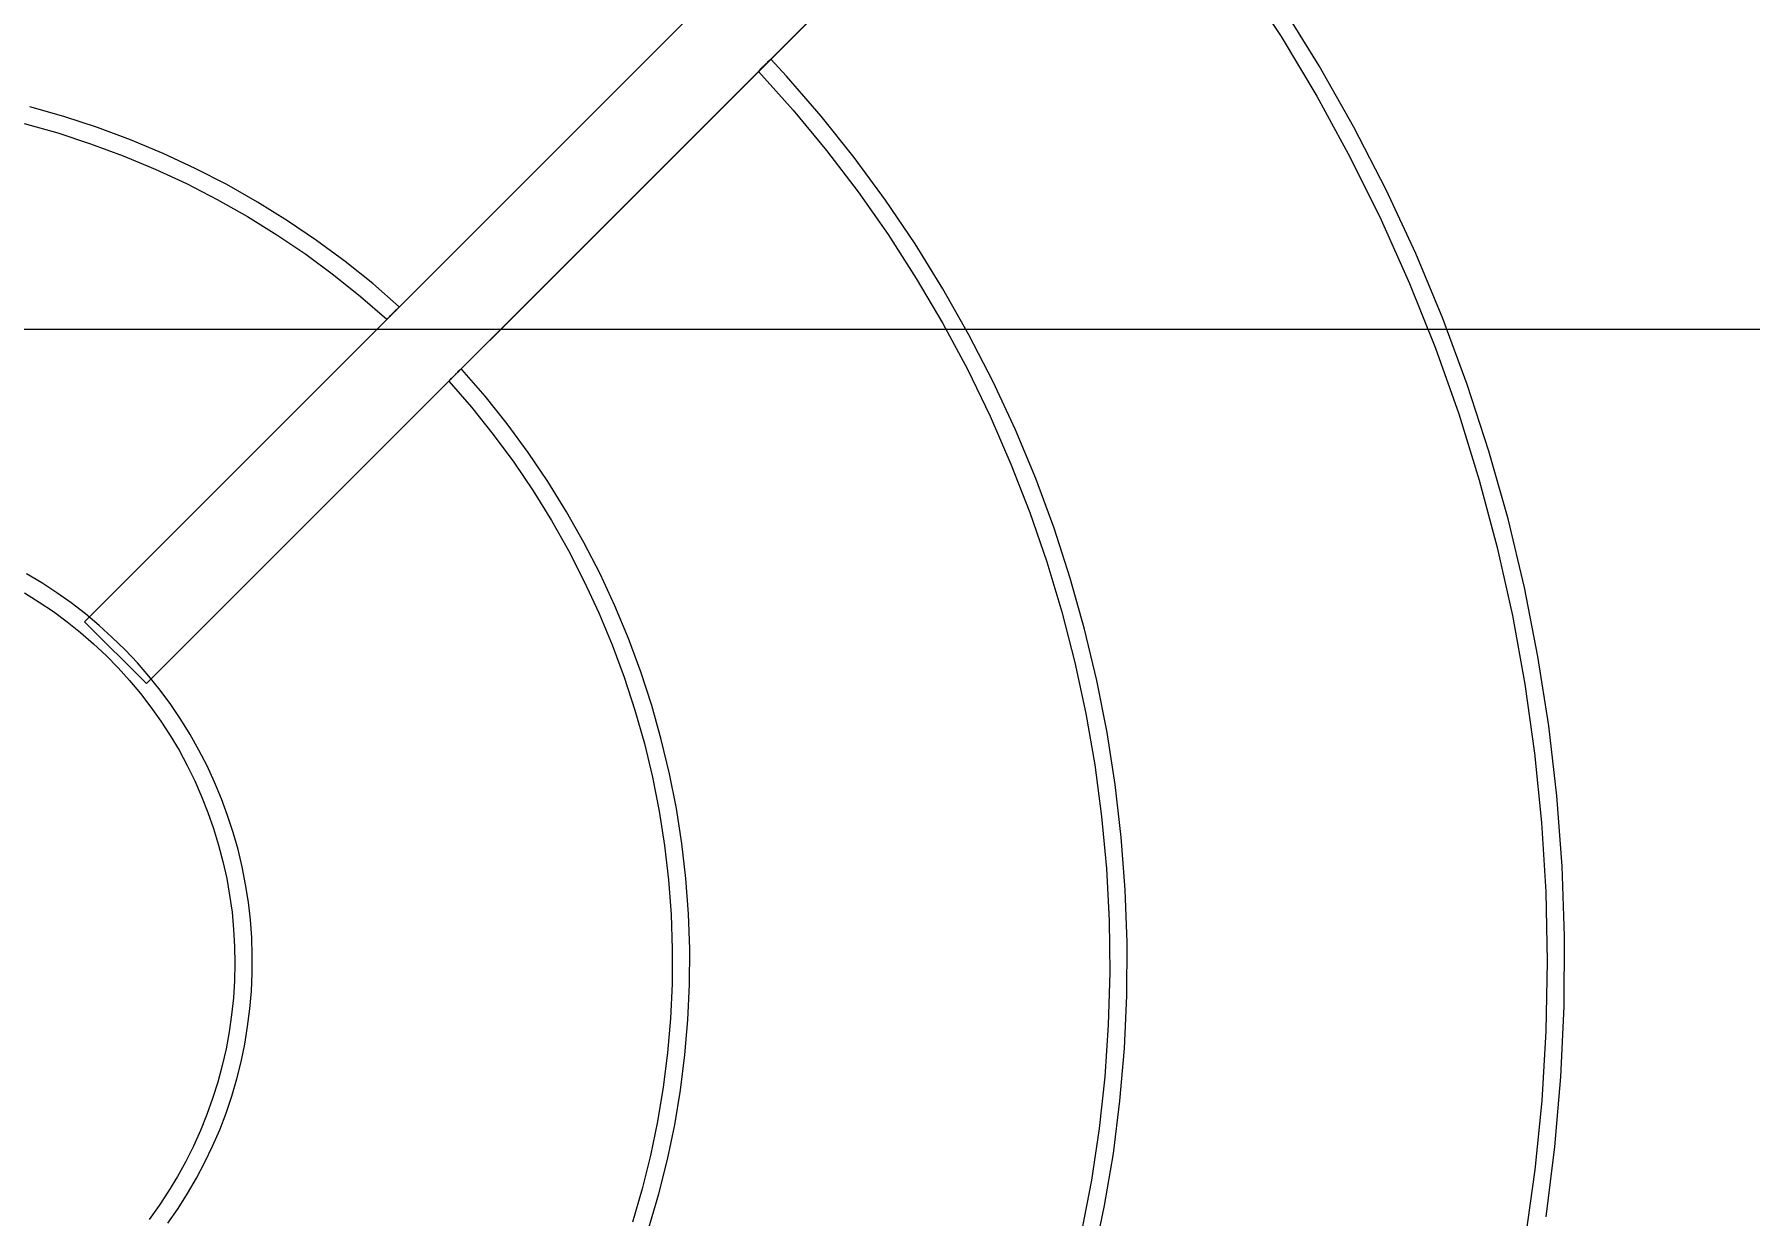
# Model space of a CAD drawing. Header units: millimetres. Extents: x -22227 to 20164, y 15335 to 61747.
# Drawn here: x -7792.3 to -7596.3, y 59417.9 to 59552.9 of the extents above; entities that cross this region are included whole.
import ezdxf

# ---------------------------------------------------------------- set-up
doc = ezdxf.new("R2010")
doc.units = ezdxf.units.MM
for name, color, linetype, lineweight in [('A-ANNO-DIMS', 7, 'Continuous', 9), ('A-ANNO-DIMS-170', 7, 'Continuous', 9), ('A-DETL-THIN', 7, 'Continuous', 9), ('M-EQPM', 7, 'Continuous', 5)]:
    doc.layers.add(name, color=color, linetype=linetype, lineweight=lineweight)
doc.styles.add('Arial_2', font='arial.ttf', dxfattribs={"width": 0.8, "height": 340})
doc.dimstyles.new('AK_DIM_2_0_Arial', dxfattribs={"dimscale": 304.8, "dimtxt": 346.888196, "dimasz": 0.278871, "dimexe": 0.557743, "dimexo": 0.557743, "dimgap": 0.055774, "dimtad": 1, "dimdec": 0, "dimzin": 0, "dimdsep": 46, "dimtxsty": 'Arial_2', "dimblk1": 'OBLIQUE', "dimblk2": 'OBLIQUE', "dimsah": 1, "dimcen": 0.09, "dimadec": 0, "dimazin": 0, "dimtfac": 1, "dimtdec": 4, "dimtix": 1, "dimtmove": 0, "dimatfit": 3, "dimfxl": 1, "dimtvp": 1, "dimtolj": 1, "dimtzin": 0, "dimarcsym": 2})

# ---------------------------------------------------------------- blocks, each defined once
blk = doc.blocks.new('DanNong_VRV_1 QUẠT - OD-A-12_1-2147179-MẶT BẰNG BỐ TRÍ THIẾT BỊ')
at = {"layer": 'M-EQPM'}
for p, q in [((84.32, 227.11), (276.65, 419.45)), ((273.82, 416.62), (84.32, 227.11)), ((283.72, 412.38), (91.39, 220.04)), ((91.39, 220.04), (280.9, 409.55)), ((91.39, 220.04), (84.32, 227.11)), ((84.32, 227.11), (91.39, 220.04))]:
    blk.add_line(p, q, dxfattribs=at)
at = {"layer": 'M-EQPM', "flags": 128}
for points in [[(251.38, 159.1), (252.38, 167.08), (253.07, 175.09), (253.44, 183.12), (253.48, 191.16), (253.2, 199.19), (252.6, 207.21), (251.68, 215.2), (250.44, 223.14), (248.89, 231.03), (247.02, 238.85), (244.84, 246.58), (242.35, 254.23), (239.56, 261.77), (236.47, 269.19), (233.09, 276.48), (229.41, 283.63), (225.45, 290.63), (221.22, 297.47)], [(216.71, 300.63), (221.08, 293.97), (225.17, 287.15), (228.99, 280.16), (232.52, 273.03), (235.77, 265.77), (238.72, 258.38), (241.38, 250.87), (243.74, 243.27), (245.78, 235.58), (247.52, 227.81), (248.95, 219.98), (250.06, 212.1), (250.86, 204.18), (251.34, 196.23), (251.5, 188.28), (251.34, 180.32), (250.87, 172.37), (250.08, 164.45), (248.97, 156.57)], [(199.68, 154.47), (200.91, 160.39), (201.91, 166.34), (202.66, 172.34), (203.18, 178.35), (203.45, 184.39), (203.48, 190.43), (203.27, 196.46), (202.82, 202.49), (202.13, 208.49), (201.2, 214.45), (200.04, 220.38), (198.63, 226.25), (196.99, 232.07), (195.13, 237.81), (193.03, 243.47), (190.71, 249.05), (188.16, 254.53), (185.4, 259.9), (182.43, 265.16), (179.25, 270.29), (175.87, 275.29), (172.29, 280.16), (168.51, 284.87), (164.56, 289.44), (162.75, 291.4)], [(120.29, 263.09), (117.25, 265.74), (114.09, 268.27), (110.84, 270.67), (107.5, 272.93), (104.07, 275.06), (100.56, 277.06), (96.96, 278.91), (93.3, 280.61), (89.58, 282.17), (85.79, 283.58), (81.95, 284.83), (78.06, 285.93)], [(161.34, 289.99), (165.32, 285.55), (169.12, 280.96), (172.73, 276.23), (176.16, 271.35), (179.38, 266.34), (182.41, 261.2), (185.22, 255.95), (187.82, 250.58), (190.21, 245.12), (192.37, 239.57), (194.31, 233.94), (196.03, 228.23), (197.51, 222.46), (198.77, 216.63), (199.79, 210.76), (200.57, 204.85), (201.12, 198.92), (201.42, 192.97), (201.5, 187.01), (201.33, 181.05), (200.92, 175.1), (200.28, 169.18), (199.4, 163.28), (198.28, 157.43)], [(77.43, 284.03), (81.25, 282.96), (85.01, 281.73), (88.72, 280.36), (92.38, 278.83), (95.97, 277.17), (99.49, 275.36), (102.94, 273.41), (106.31, 271.32), (109.59, 269.11), (112.78, 266.76), (115.87, 264.29), (118.86, 261.69), (118.88, 261.67)], [(148.83, 157.85), (149.96, 161.73), (150.95, 165.65), (151.77, 169.6), (152.43, 173.59), (152.94, 177.6), (153.28, 181.62), (153.47, 185.66), (153.49, 189.7), (153.35, 193.73), (153.05, 197.76), (152.59, 201.78), (151.96, 205.77), (151.18, 209.73), (150.24, 213.66), (149.15, 217.55), (147.9, 221.39), (146.5, 225.18), (144.94, 228.91), (143.24, 232.57), (141.4, 236.17), (139.41, 239.68), (137.28, 243.12), (135.02, 246.46), (132.62, 249.72), (130.1, 252.87), (127.45, 255.92), (127.37, 256.02)], [(125.95, 254.6), (128.55, 251.61), (131.02, 248.52), (133.37, 245.33), (135.59, 242.05), (137.67, 238.69), (139.62, 235.24), (141.43, 231.72), (143.1, 228.13), (144.62, 224.47), (146, 220.76), (147.23, 216.99), (148.3, 213.18), (149.22, 209.33), (149.99, 205.45), (150.6, 201.53), (151.05, 197.6), (151.35, 193.65), (151.49, 189.69), (151.47, 185.74), (151.29, 181.78), (150.95, 177.83), (150.46, 173.91), (149.81, 170), (149, 166.12), (148.04, 162.28), (146.93, 158.48)], [(93.85, 158.37), (95.01, 160.04), (96.1, 161.77), (97.12, 163.53), (98.08, 165.33), (98.95, 167.18), (99.76, 169.05), (100.49, 170.96), (101.14, 172.89), (101.71, 174.85), (102.21, 176.82), (102.63, 178.82), (102.96, 180.83), (103.22, 182.86), (103.39, 184.89), (103.48, 186.93), (103.49, 188.97), (103.42, 191.01), (103.27, 193.04), (103.04, 195.07), (102.72, 197.08), (102.33, 199.08), (101.86, 201.07), (101.3, 203.03), (100.67, 204.97), (99.96, 206.88), (99.18, 208.77), (98.32, 210.62), (97.39, 212.43), (96.38, 214.21), (95.31, 215.94), (94.17, 217.63), (92.96, 219.27), (91.68, 220.87), (90.35, 222.41), (88.95, 223.89), (87.49, 225.32), (85.98, 226.69), (84.42, 228), (82.8, 229.25), (81.14, 230.42), (79.43, 231.54), (77.67, 232.58)], [(77.47, 230.39), (79.13, 229.35), (80.76, 228.26), (82.33, 227.09), (83.86, 225.87), (85.34, 224.59), (86.77, 223.24), (88.15, 221.84), (89.46, 220.39), (90.72, 218.89), (91.91, 217.34), (93.05, 215.74), (94.11, 214.09), (95.12, 212.41), (96.05, 210.68), (96.91, 208.92), (97.7, 207.13), (98.42, 205.31), (99.07, 203.46), (99.64, 201.58), (100.14, 199.69), (100.56, 197.77), (100.9, 195.84), (101.17, 193.9), (101.36, 191.95), (101.47, 190), (101.5, 188.04), (101.45, 186.08), (101.33, 184.12), (101.12, 182.17), (100.84, 180.23), (100.49, 178.31), (100.05, 176.39), (99.54, 174.5), (98.95, 172.63), (98.29, 170.79), (97.56, 168.97), (96.75, 167.18), (95.88, 165.43), (94.93, 163.71), (93.92, 162.04), (92.84, 160.4), (91.69, 158.81)]]:
    blk.add_lwpolyline(points, dxfattribs=at)
at = {"layer": 'M-EQPM'}
for points in [[(161.34, 289.99), (161.34, 289.99), (161.36, 290.01), (161.46, 290.11), (161.62, 290.27), (161.82, 290.47), (162.04, 290.69), (162.26, 290.92), (162.47, 291.12), (162.62, 291.28), (162.73, 291.38), (162.75, 291.4), (162.75, 291.4)], [(162.75, 291.4), (162.75, 291.4), (162.73, 291.38), (162.62, 291.28), (162.47, 291.12), (162.26, 290.92), (162.04, 290.69), (161.82, 290.47), (161.62, 290.27), (161.46, 290.11), (161.36, 290.01), (161.34, 289.99), (161.34, 289.99)], [(120.29, 263.09), (120.29, 263.09), (120.27, 263.07), (120.17, 262.96), (120.01, 262.8), (119.81, 262.6), (119.59, 262.38), (119.36, 262.16), (119.16, 261.96), (119, 261.8), (118.9, 261.7), (118.88, 261.67), (118.88, 261.67)], [(118.88, 261.67), (118.88, 261.67), (118.9, 261.7), (119, 261.8), (119.16, 261.96), (119.36, 262.16), (119.59, 262.38), (119.81, 262.6), (120.01, 262.8), (120.17, 262.96), (120.27, 263.07), (120.29, 263.09), (120.29, 263.09)], [(125.95, 254.6), (125.95, 254.6), (125.97, 254.62), (126.08, 254.73), (126.23, 254.89), (126.44, 255.09), (126.66, 255.31), (126.88, 255.53), (127.08, 255.73), (127.24, 255.89), (127.34, 255.99), (127.37, 256.02), (127.37, 256.02)], [(127.37, 256.02), (127.37, 256.02), (127.34, 255.99), (127.24, 255.89), (127.08, 255.73), (126.88, 255.53), (126.66, 255.31), (126.44, 255.09), (126.23, 254.89), (126.08, 254.73), (125.97, 254.62), (125.95, 254.6), (125.95, 254.6)]]:
    blk.add_open_spline(points, degree=3, dxfattribs=at)
blk = doc.blocks.new('DanNong_VRV_1 QUẠT - OD-A-12_1-V175-MẶT BẰNG BỐ TRÍ THIẾT BỊ')
at = {"layer": 'A-DETL-THIN'}
blk.add_line((127.45, 255.92), (127.37, 256.02), dxfattribs=at)
at = {"layer": 'M-EQPM'}
for p, q in [((84.32, 227.11), (276.65, 419.45)), ((84.32, 227.11), (276.65, 419.45)), ((273.82, 416.62), (84.32, 227.11)), ((273.82, 416.62), (84.32, 227.11)), ((283.72, 412.38), (91.39, 220.04)), ((283.72, 412.38), (91.39, 220.04)), ((91.39, 220.04), (280.9, 409.55)), ((91.39, 220.04), (280.9, 409.55)), ((91.39, 220.04), (84.32, 227.11)), ((84.32, 227.11), (91.39, 220.04)), ((91.39, 220.04), (84.32, 227.11)), ((84.32, 227.11), (91.39, 220.04))]:
    blk.add_line(p, q, dxfattribs=at)
at = {"layer": 'M-EQPM', "flags": 128}
for points in [[(251.38, 159.1), (252.38, 167.08), (253.07, 175.09), (253.44, 183.12), (253.48, 191.16), (253.2, 199.19), (252.6, 207.21), (251.68, 215.2), (250.44, 223.14), (248.89, 231.03), (247.02, 238.85), (244.84, 246.58), (242.35, 254.23), (239.56, 261.77), (236.47, 269.19), (233.09, 276.48), (229.41, 283.63), (225.45, 290.63), (221.22, 297.47)], [(251.38, 159.1), (252.38, 167.08), (253.07, 175.09), (253.44, 183.12), (253.48, 191.16), (253.2, 199.19), (252.6, 207.21), (251.68, 215.2), (250.44, 223.14), (248.89, 231.03), (247.02, 238.85), (244.84, 246.58), (242.35, 254.23), (239.56, 261.77), (236.47, 269.19), (233.09, 276.48), (229.41, 283.63), (225.45, 290.63), (221.22, 297.47)], [(216.71, 300.63), (221.08, 293.97), (225.17, 287.15), (228.99, 280.16), (232.52, 273.03), (235.77, 265.77), (238.72, 258.38), (241.38, 250.87), (243.74, 243.27), (245.78, 235.58), (247.52, 227.81), (248.95, 219.98), (250.06, 212.1), (250.86, 204.18), (251.34, 196.23), (251.5, 188.28), (251.34, 180.32), (250.87, 172.37), (250.08, 164.45), (248.97, 156.57)], [(216.71, 300.63), (221.08, 293.97), (225.17, 287.15), (228.99, 280.16), (232.52, 273.03), (235.77, 265.77), (238.72, 258.38), (241.38, 250.87), (243.74, 243.27), (245.78, 235.58), (247.52, 227.81), (248.95, 219.98), (250.06, 212.1), (250.86, 204.18), (251.34, 196.23), (251.5, 188.28), (251.34, 180.32), (250.87, 172.37), (250.08, 164.45), (248.97, 156.57)], [(199.68, 154.47), (200.91, 160.39), (201.91, 166.34), (202.66, 172.34), (203.18, 178.35), (203.45, 184.39), (203.48, 190.43), (203.27, 196.46), (202.82, 202.49), (202.13, 208.49), (201.2, 214.45), (200.04, 220.38), (198.63, 226.25), (196.99, 232.07), (195.13, 237.81), (193.03, 243.47), (190.71, 249.05), (188.16, 254.53), (185.4, 259.9), (182.43, 265.16), (179.25, 270.29), (175.87, 275.29), (172.29, 280.16), (168.51, 284.87), (164.56, 289.44), (162.75, 291.4)], [(199.68, 154.47), (200.91, 160.39), (201.91, 166.34), (202.66, 172.34), (203.18, 178.35), (203.45, 184.39), (203.48, 190.43), (203.27, 196.46), (202.82, 202.49), (202.13, 208.49), (201.2, 214.45), (200.04, 220.38), (198.63, 226.25), (196.99, 232.07), (195.13, 237.81), (193.03, 243.47), (190.71, 249.05), (188.16, 254.53), (185.4, 259.9), (182.43, 265.16), (179.25, 270.29), (175.87, 275.29), (172.29, 280.16), (168.51, 284.87), (164.56, 289.44), (162.75, 291.4)], [(120.29, 263.09), (117.25, 265.74), (114.09, 268.27), (110.84, 270.67), (107.5, 272.93), (104.07, 275.06), (100.56, 277.06), (96.96, 278.91), (93.3, 280.61), (89.58, 282.17), (85.79, 283.58), (81.95, 284.83), (78.06, 285.93)], [(120.29, 263.09), (117.25, 265.74), (114.09, 268.27), (110.84, 270.67), (107.5, 272.93), (104.07, 275.06), (100.56, 277.06), (96.96, 278.91), (93.3, 280.61), (89.58, 282.17), (85.79, 283.58), (81.95, 284.83), (78.06, 285.93)], [(161.34, 289.99), (165.32, 285.55), (169.12, 280.96), (172.73, 276.23), (176.16, 271.35), (179.38, 266.34), (182.41, 261.2), (185.22, 255.95), (187.82, 250.58), (190.21, 245.12), (192.37, 239.57), (194.31, 233.94), (196.03, 228.23), (197.51, 222.46), (198.77, 216.63), (199.79, 210.76), (200.57, 204.85), (201.12, 198.92), (201.42, 192.97), (201.5, 187.01), (201.33, 181.05), (200.92, 175.1), (200.28, 169.18), (199.4, 163.28), (198.28, 157.43)], [(161.34, 289.99), (165.32, 285.55), (169.12, 280.96), (172.73, 276.23), (176.16, 271.35), (179.38, 266.34), (182.41, 261.2), (185.22, 255.95), (187.82, 250.58), (190.21, 245.12), (192.37, 239.57), (194.31, 233.94), (196.03, 228.23), (197.51, 222.46), (198.77, 216.63), (199.79, 210.76), (200.57, 204.85), (201.12, 198.92), (201.42, 192.97), (201.5, 187.01), (201.33, 181.05), (200.92, 175.1), (200.28, 169.18), (199.4, 163.28), (198.28, 157.43)], [(77.43, 284.03), (81.25, 282.96), (85.01, 281.73), (88.72, 280.36), (92.38, 278.83), (95.97, 277.17), (99.49, 275.36), (102.94, 273.41), (106.31, 271.32), (109.59, 269.11), (112.78, 266.76), (115.87, 264.29), (118.86, 261.69), (118.88, 261.67)], [(77.43, 284.03), (81.25, 282.96), (85.01, 281.73), (88.72, 280.36), (92.38, 278.83), (95.97, 277.17), (99.49, 275.36), (102.94, 273.41), (106.31, 271.32), (109.59, 269.11), (112.78, 266.76), (115.87, 264.29), (118.86, 261.69), (118.88, 261.67)], [(148.83, 157.85), (149.96, 161.73), (150.95, 165.65), (151.77, 169.6), (152.43, 173.59), (152.94, 177.6), (153.28, 181.62), (153.47, 185.66), (153.49, 189.7), (153.35, 193.73), (153.05, 197.76), (152.59, 201.78), (151.96, 205.77), (151.18, 209.73), (150.24, 213.66), (149.15, 217.55), (147.9, 221.39), (146.5, 225.18), (144.94, 228.91), (143.24, 232.57), (141.4, 236.17), (139.41, 239.68), (137.28, 243.12), (135.02, 246.46), (132.62, 249.72), (130.1, 252.87), (127.45, 255.92), (127.37, 256.02)], [(148.83, 157.85), (149.96, 161.73), (150.95, 165.65), (151.77, 169.6), (152.43, 173.59), (152.94, 177.6), (153.28, 181.62), (153.47, 185.66), (153.49, 189.7), (153.35, 193.73), (153.05, 197.76), (152.59, 201.78), (151.96, 205.77), (151.18, 209.73), (150.24, 213.66), (149.15, 217.55), (147.9, 221.39), (146.5, 225.18), (144.94, 228.91), (143.24, 232.57), (141.4, 236.17), (139.41, 239.68), (137.28, 243.12), (135.02, 246.46), (132.62, 249.72), (130.1, 252.87), (127.45, 255.92), (127.37, 256.02)], [(125.95, 254.6), (128.55, 251.61), (131.02, 248.52), (133.37, 245.33), (135.59, 242.05), (137.67, 238.69), (139.62, 235.24), (141.43, 231.72), (143.1, 228.13), (144.62, 224.47), (146, 220.76), (147.23, 216.99), (148.3, 213.18), (149.22, 209.33), (149.99, 205.45), (150.6, 201.53), (151.05, 197.6), (151.35, 193.65), (151.49, 189.69), (151.47, 185.74), (151.29, 181.78), (150.95, 177.83), (150.46, 173.91), (149.81, 170), (149, 166.12), (148.04, 162.28), (146.93, 158.48)], [(125.95, 254.6), (128.55, 251.61), (131.02, 248.52), (133.37, 245.33), (135.59, 242.05), (137.67, 238.69), (139.62, 235.24), (141.43, 231.72), (143.1, 228.13), (144.62, 224.47), (146, 220.76), (147.23, 216.99), (148.3, 213.18), (149.22, 209.33), (149.99, 205.45), (150.6, 201.53), (151.05, 197.6), (151.35, 193.65), (151.49, 189.69), (151.47, 185.74), (151.29, 181.78), (150.95, 177.83), (150.46, 173.91), (149.81, 170), (149, 166.12), (148.04, 162.28), (146.93, 158.48)], [(93.85, 158.37), (95.01, 160.04), (96.1, 161.77), (97.12, 163.53), (98.08, 165.33), (98.95, 167.18), (99.76, 169.05), (100.49, 170.96), (101.14, 172.89), (101.71, 174.85), (102.21, 176.82), (102.63, 178.82), (102.96, 180.83), (103.22, 182.86), (103.39, 184.89), (103.48, 186.93), (103.49, 188.97), (103.42, 191.01), (103.27, 193.04), (103.04, 195.07), (102.72, 197.08), (102.33, 199.08), (101.86, 201.07), (101.3, 203.03), (100.67, 204.97), (99.96, 206.88), (99.18, 208.77), (98.32, 210.62), (97.39, 212.43), (96.38, 214.21), (95.31, 215.94), (94.17, 217.63), (92.96, 219.27), (91.68, 220.87), (90.35, 222.41), (88.95, 223.89), (87.49, 225.32), (85.98, 226.69), (84.42, 228), (82.8, 229.25), (81.14, 230.42), (79.43, 231.54), (77.67, 232.58)], [(93.85, 158.37), (95.01, 160.04), (96.1, 161.77), (97.12, 163.53), (98.08, 165.33), (98.95, 167.18), (99.76, 169.05), (100.49, 170.96), (101.14, 172.89), (101.71, 174.85), (102.21, 176.82), (102.63, 178.82), (102.96, 180.83), (103.22, 182.86), (103.39, 184.89), (103.48, 186.93), (103.49, 188.97), (103.42, 191.01), (103.27, 193.04), (103.04, 195.07), (102.72, 197.08), (102.33, 199.08), (101.86, 201.07), (101.3, 203.03), (100.67, 204.97), (99.96, 206.88), (99.18, 208.77), (98.32, 210.62), (97.39, 212.43), (96.38, 214.21), (95.31, 215.94), (94.17, 217.63), (92.96, 219.27), (91.68, 220.87), (90.35, 222.41), (88.95, 223.89), (87.49, 225.32), (85.98, 226.69), (84.42, 228), (82.8, 229.25), (81.14, 230.42), (79.43, 231.54), (77.67, 232.58)], [(77.47, 230.39), (79.13, 229.35), (80.76, 228.26), (82.33, 227.09), (83.86, 225.87), (85.34, 224.59), (86.77, 223.24), (88.15, 221.84), (89.46, 220.39), (90.72, 218.89), (91.91, 217.34), (93.05, 215.74), (94.11, 214.09), (95.12, 212.41), (96.05, 210.68), (96.91, 208.92), (97.7, 207.13), (98.42, 205.31), (99.07, 203.46), (99.64, 201.58), (100.14, 199.69), (100.56, 197.77), (100.9, 195.84), (101.17, 193.9), (101.36, 191.95), (101.47, 190), (101.5, 188.04), (101.45, 186.08), (101.33, 184.12), (101.12, 182.17), (100.84, 180.23), (100.49, 178.31), (100.05, 176.39), (99.54, 174.5), (98.95, 172.63), (98.29, 170.79), (97.56, 168.97), (96.75, 167.18), (95.88, 165.43), (94.93, 163.71), (93.92, 162.04), (92.84, 160.4), (91.69, 158.81)], [(77.47, 230.39), (79.13, 229.35), (80.76, 228.26), (82.33, 227.09), (83.86, 225.87), (85.34, 224.59), (86.77, 223.24), (88.15, 221.84), (89.46, 220.39), (90.72, 218.89), (91.91, 217.34), (93.05, 215.74), (94.11, 214.09), (95.12, 212.41), (96.05, 210.68), (96.91, 208.92), (97.7, 207.13), (98.42, 205.31), (99.07, 203.46), (99.64, 201.58), (100.14, 199.69), (100.56, 197.77), (100.9, 195.84), (101.17, 193.9), (101.36, 191.95), (101.47, 190), (101.5, 188.04), (101.45, 186.08), (101.33, 184.12), (101.12, 182.17), (100.84, 180.23), (100.49, 178.31), (100.05, 176.39), (99.54, 174.5), (98.95, 172.63), (98.29, 170.79), (97.56, 168.97), (96.75, 167.18), (95.88, 165.43), (94.93, 163.71), (93.92, 162.04), (92.84, 160.4), (91.69, 158.81)]]:
    blk.add_lwpolyline(points, dxfattribs=at)
at = {"layer": 'M-EQPM'}
for points in [[(161.34, 289.99), (161.34, 289.99), (161.36, 290.01), (161.46, 290.11), (161.62, 290.27), (161.82, 290.47), (162.04, 290.69), (162.26, 290.92), (162.47, 291.12), (162.62, 291.28), (162.73, 291.38), (162.75, 291.4), (162.75, 291.4)], [(162.75, 291.4), (162.75, 291.4), (162.73, 291.38), (162.62, 291.28), (162.47, 291.12), (162.26, 290.92), (162.04, 290.69), (161.82, 290.47), (161.62, 290.27), (161.46, 290.11), (161.36, 290.01), (161.34, 289.99), (161.34, 289.99)], [(161.34, 289.99), (161.34, 289.99), (161.36, 290.01), (161.46, 290.11), (161.62, 290.27), (161.82, 290.47), (162.04, 290.69), (162.26, 290.92), (162.47, 291.12), (162.62, 291.28), (162.73, 291.38), (162.75, 291.4), (162.75, 291.4)], [(162.75, 291.4), (162.75, 291.4), (162.73, 291.38), (162.62, 291.28), (162.47, 291.12), (162.26, 290.92), (162.04, 290.69), (161.82, 290.47), (161.62, 290.27), (161.46, 290.11), (161.36, 290.01), (161.34, 289.99), (161.34, 289.99)], [(120.29, 263.09), (120.29, 263.09), (120.27, 263.07), (120.17, 262.96), (120.01, 262.8), (119.81, 262.6), (119.59, 262.38), (119.36, 262.16), (119.16, 261.96), (119, 261.8), (118.9, 261.7), (118.88, 261.67), (118.88, 261.67)], [(118.88, 261.67), (118.88, 261.67), (118.9, 261.7), (119, 261.8), (119.16, 261.96), (119.36, 262.16), (119.59, 262.38), (119.81, 262.6), (120.01, 262.8), (120.17, 262.96), (120.27, 263.07), (120.29, 263.09), (120.29, 263.09)], [(120.29, 263.09), (120.29, 263.09), (120.27, 263.07), (120.17, 262.96), (120.01, 262.8), (119.81, 262.6), (119.59, 262.38), (119.36, 262.16), (119.16, 261.96), (119, 261.8), (118.9, 261.7), (118.88, 261.67), (118.88, 261.67)], [(118.88, 261.67), (118.88, 261.67), (118.9, 261.7), (119, 261.8), (119.16, 261.96), (119.36, 262.16), (119.59, 262.38), (119.81, 262.6), (120.01, 262.8), (120.17, 262.96), (120.27, 263.07), (120.29, 263.09), (120.29, 263.09)], [(125.95, 254.6), (125.95, 254.6), (125.97, 254.62), (126.08, 254.73), (126.23, 254.89), (126.44, 255.09), (126.66, 255.31), (126.88, 255.53), (127.08, 255.73), (127.24, 255.89), (127.34, 255.99), (127.37, 256.02), (127.37, 256.02)], [(127.37, 256.02), (127.37, 256.02), (127.34, 255.99), (127.24, 255.89), (127.08, 255.73), (126.88, 255.53), (126.66, 255.31), (126.44, 255.09), (126.23, 254.89), (126.08, 254.73), (125.97, 254.62), (125.95, 254.6), (125.95, 254.6)], [(125.95, 254.6), (125.95, 254.6), (125.97, 254.62), (126.08, 254.73), (126.23, 254.89), (126.44, 255.09), (126.66, 255.31), (126.88, 255.53), (127.08, 255.73), (127.24, 255.89), (127.34, 255.99), (127.37, 256.02), (127.37, 256.02)], [(127.37, 256.02), (127.37, 256.02), (127.34, 255.99), (127.24, 255.89), (127.08, 255.73), (126.88, 255.53), (126.66, 255.31), (126.44, 255.09), (126.23, 254.89), (126.08, 254.73), (125.97, 254.62), (125.95, 254.6), (125.95, 254.6)]]:
    blk.add_open_spline(points, degree=3, dxfattribs=at)
blk = doc.blocks.new('DanNong_VRV_1 QUẠT - OD-A-12_1-V180-MẶT BẰNG BỐ TRÍ THIẾT BỊ')
at = {"layer": 'A-DETL-THIN'}
blk.add_line((127.45, 255.92), (127.37, 256.02), dxfattribs=at)
blk.add_line((127.45, 255.92), (127.37, 256.02), dxfattribs=at)
at = {"layer": 'M-EQPM'}
for p, q in [((84.32, 227.11), (276.65, 419.45)), ((84.32, 227.11), (276.65, 419.45)), ((273.82, 416.62), (84.32, 227.11)), ((273.82, 416.62), (84.32, 227.11)), ((283.72, 412.38), (91.39, 220.04)), ((283.72, 412.38), (91.39, 220.04)), ((91.39, 220.04), (280.9, 409.55)), ((91.39, 220.04), (280.9, 409.55)), ((91.39, 220.04), (84.32, 227.11)), ((84.32, 227.11), (91.39, 220.04)), ((91.39, 220.04), (84.32, 227.11)), ((84.32, 227.11), (91.39, 220.04))]:
    blk.add_line(p, q, dxfattribs=at)
at = {"layer": 'M-EQPM', "flags": 128}
for points in [[(251.38, 159.1), (252.38, 167.08), (253.07, 175.09), (253.44, 183.12), (253.48, 191.16), (253.2, 199.19), (252.6, 207.21), (251.68, 215.2), (250.44, 223.14), (248.89, 231.03), (247.02, 238.85), (244.84, 246.58), (242.35, 254.23), (239.56, 261.77), (236.47, 269.19), (233.09, 276.48), (229.41, 283.63), (225.45, 290.63), (221.22, 297.47)], [(251.38, 159.1), (252.38, 167.08), (253.07, 175.09), (253.44, 183.12), (253.48, 191.16), (253.2, 199.19), (252.6, 207.21), (251.68, 215.2), (250.44, 223.14), (248.89, 231.03), (247.02, 238.85), (244.84, 246.58), (242.35, 254.23), (239.56, 261.77), (236.47, 269.19), (233.09, 276.48), (229.41, 283.63), (225.45, 290.63), (221.22, 297.47)], [(216.71, 300.63), (221.08, 293.97), (225.17, 287.15), (228.99, 280.16), (232.52, 273.03), (235.77, 265.77), (238.72, 258.38), (241.38, 250.87), (243.74, 243.27), (245.78, 235.58), (247.52, 227.81), (248.95, 219.98), (250.06, 212.1), (250.86, 204.18), (251.34, 196.23), (251.5, 188.28), (251.34, 180.32), (250.87, 172.37), (250.08, 164.45), (248.97, 156.57)], [(216.71, 300.63), (221.08, 293.97), (225.17, 287.15), (228.99, 280.16), (232.52, 273.03), (235.77, 265.77), (238.72, 258.38), (241.38, 250.87), (243.74, 243.27), (245.78, 235.58), (247.52, 227.81), (248.95, 219.98), (250.06, 212.1), (250.86, 204.18), (251.34, 196.23), (251.5, 188.28), (251.34, 180.32), (250.87, 172.37), (250.08, 164.45), (248.97, 156.57)], [(199.68, 154.47), (200.91, 160.39), (201.91, 166.34), (202.66, 172.34), (203.18, 178.35), (203.45, 184.39), (203.48, 190.43), (203.27, 196.46), (202.82, 202.49), (202.13, 208.49), (201.2, 214.45), (200.04, 220.38), (198.63, 226.25), (196.99, 232.07), (195.13, 237.81), (193.03, 243.47), (190.71, 249.05), (188.16, 254.53), (185.4, 259.9), (182.43, 265.16), (179.25, 270.29), (175.87, 275.29), (172.29, 280.16), (168.51, 284.87), (164.56, 289.44), (162.75, 291.4)], [(199.68, 154.47), (200.91, 160.39), (201.91, 166.34), (202.66, 172.34), (203.18, 178.35), (203.45, 184.39), (203.48, 190.43), (203.27, 196.46), (202.82, 202.49), (202.13, 208.49), (201.2, 214.45), (200.04, 220.38), (198.63, 226.25), (196.99, 232.07), (195.13, 237.81), (193.03, 243.47), (190.71, 249.05), (188.16, 254.53), (185.4, 259.9), (182.43, 265.16), (179.25, 270.29), (175.87, 275.29), (172.29, 280.16), (168.51, 284.87), (164.56, 289.44), (162.75, 291.4)], [(120.29, 263.09), (117.25, 265.74), (114.09, 268.27), (110.84, 270.67), (107.5, 272.93), (104.07, 275.06), (100.56, 277.06), (96.96, 278.91), (93.3, 280.61), (89.58, 282.17), (85.79, 283.58), (81.95, 284.83), (78.06, 285.93)], [(120.29, 263.09), (117.25, 265.74), (114.09, 268.27), (110.84, 270.67), (107.5, 272.93), (104.07, 275.06), (100.56, 277.06), (96.96, 278.91), (93.3, 280.61), (89.58, 282.17), (85.79, 283.58), (81.95, 284.83), (78.06, 285.93)], [(161.34, 289.99), (165.32, 285.55), (169.12, 280.96), (172.73, 276.23), (176.16, 271.35), (179.38, 266.34), (182.41, 261.2), (185.22, 255.95), (187.82, 250.58), (190.21, 245.12), (192.37, 239.57), (194.31, 233.94), (196.03, 228.23), (197.51, 222.46), (198.77, 216.63), (199.79, 210.76), (200.57, 204.85), (201.12, 198.92), (201.42, 192.97), (201.5, 187.01), (201.33, 181.05), (200.92, 175.1), (200.28, 169.18), (199.4, 163.28), (198.28, 157.43)], [(161.34, 289.99), (165.32, 285.55), (169.12, 280.96), (172.73, 276.23), (176.16, 271.35), (179.38, 266.34), (182.41, 261.2), (185.22, 255.95), (187.82, 250.58), (190.21, 245.12), (192.37, 239.57), (194.31, 233.94), (196.03, 228.23), (197.51, 222.46), (198.77, 216.63), (199.79, 210.76), (200.57, 204.85), (201.12, 198.92), (201.42, 192.97), (201.5, 187.01), (201.33, 181.05), (200.92, 175.1), (200.28, 169.18), (199.4, 163.28), (198.28, 157.43)], [(77.43, 284.03), (81.25, 282.96), (85.01, 281.73), (88.72, 280.36), (92.38, 278.83), (95.97, 277.17), (99.49, 275.36), (102.94, 273.41), (106.31, 271.32), (109.59, 269.11), (112.78, 266.76), (115.87, 264.29), (118.86, 261.69), (118.88, 261.67)], [(77.43, 284.03), (81.25, 282.96), (85.01, 281.73), (88.72, 280.36), (92.38, 278.83), (95.97, 277.17), (99.49, 275.36), (102.94, 273.41), (106.31, 271.32), (109.59, 269.11), (112.78, 266.76), (115.87, 264.29), (118.86, 261.69), (118.88, 261.67)], [(148.83, 157.85), (149.96, 161.73), (150.95, 165.65), (151.77, 169.6), (152.43, 173.59), (152.94, 177.6), (153.28, 181.62), (153.47, 185.66), (153.49, 189.7), (153.35, 193.73), (153.05, 197.76), (152.59, 201.78), (151.96, 205.77), (151.18, 209.73), (150.24, 213.66), (149.15, 217.55), (147.9, 221.39), (146.5, 225.18), (144.94, 228.91), (143.24, 232.57), (141.4, 236.17), (139.41, 239.68), (137.28, 243.12), (135.02, 246.46), (132.62, 249.72), (130.1, 252.87), (127.45, 255.92), (127.37, 256.02)], [(148.83, 157.85), (149.96, 161.73), (150.95, 165.65), (151.77, 169.6), (152.43, 173.59), (152.94, 177.6), (153.28, 181.62), (153.47, 185.66), (153.49, 189.7), (153.35, 193.73), (153.05, 197.76), (152.59, 201.78), (151.96, 205.77), (151.18, 209.73), (150.24, 213.66), (149.15, 217.55), (147.9, 221.39), (146.5, 225.18), (144.94, 228.91), (143.24, 232.57), (141.4, 236.17), (139.41, 239.68), (137.28, 243.12), (135.02, 246.46), (132.62, 249.72), (130.1, 252.87), (127.45, 255.92), (127.37, 256.02)], [(125.95, 254.6), (128.55, 251.61), (131.02, 248.52), (133.37, 245.33), (135.59, 242.05), (137.67, 238.69), (139.62, 235.24), (141.43, 231.72), (143.1, 228.13), (144.62, 224.47), (146, 220.76), (147.23, 216.99), (148.3, 213.18), (149.22, 209.33), (149.99, 205.45), (150.6, 201.53), (151.05, 197.6), (151.35, 193.65), (151.49, 189.69), (151.47, 185.74), (151.29, 181.78), (150.95, 177.83), (150.46, 173.91), (149.81, 170), (149, 166.12), (148.04, 162.28), (146.93, 158.48)], [(125.95, 254.6), (128.55, 251.61), (131.02, 248.52), (133.37, 245.33), (135.59, 242.05), (137.67, 238.69), (139.62, 235.24), (141.43, 231.72), (143.1, 228.13), (144.62, 224.47), (146, 220.76), (147.23, 216.99), (148.3, 213.18), (149.22, 209.33), (149.99, 205.45), (150.6, 201.53), (151.05, 197.6), (151.35, 193.65), (151.49, 189.69), (151.47, 185.74), (151.29, 181.78), (150.95, 177.83), (150.46, 173.91), (149.81, 170), (149, 166.12), (148.04, 162.28), (146.93, 158.48)], [(93.85, 158.37), (95.01, 160.04), (96.1, 161.77), (97.12, 163.53), (98.08, 165.33), (98.95, 167.18), (99.76, 169.05), (100.49, 170.96), (101.14, 172.89), (101.71, 174.85), (102.21, 176.82), (102.63, 178.82), (102.96, 180.83), (103.22, 182.86), (103.39, 184.89), (103.48, 186.93), (103.49, 188.97), (103.42, 191.01), (103.27, 193.04), (103.04, 195.07), (102.72, 197.08), (102.33, 199.08), (101.86, 201.07), (101.3, 203.03), (100.67, 204.97), (99.96, 206.88), (99.18, 208.77), (98.32, 210.62), (97.39, 212.43), (96.38, 214.21), (95.31, 215.94), (94.17, 217.63), (92.96, 219.27), (91.68, 220.87), (90.35, 222.41), (88.95, 223.89), (87.49, 225.32), (85.98, 226.69), (84.42, 228), (82.8, 229.25), (81.14, 230.42), (79.43, 231.54), (77.67, 232.58)], [(93.85, 158.37), (95.01, 160.04), (96.1, 161.77), (97.12, 163.53), (98.08, 165.33), (98.95, 167.18), (99.76, 169.05), (100.49, 170.96), (101.14, 172.89), (101.71, 174.85), (102.21, 176.82), (102.63, 178.82), (102.96, 180.83), (103.22, 182.86), (103.39, 184.89), (103.48, 186.93), (103.49, 188.97), (103.42, 191.01), (103.27, 193.04), (103.04, 195.07), (102.72, 197.08), (102.33, 199.08), (101.86, 201.07), (101.3, 203.03), (100.67, 204.97), (99.96, 206.88), (99.18, 208.77), (98.32, 210.62), (97.39, 212.43), (96.38, 214.21), (95.31, 215.94), (94.17, 217.63), (92.96, 219.27), (91.68, 220.87), (90.35, 222.41), (88.95, 223.89), (87.49, 225.32), (85.98, 226.69), (84.42, 228), (82.8, 229.25), (81.14, 230.42), (79.43, 231.54), (77.67, 232.58)], [(77.47, 230.39), (79.13, 229.35), (80.76, 228.26), (82.33, 227.09), (83.86, 225.87), (85.34, 224.59), (86.77, 223.24), (88.15, 221.84), (89.46, 220.39), (90.72, 218.89), (91.91, 217.34), (93.05, 215.74), (94.11, 214.09), (95.12, 212.41), (96.05, 210.68), (96.91, 208.92), (97.7, 207.13), (98.42, 205.31), (99.07, 203.46), (99.64, 201.58), (100.14, 199.69), (100.56, 197.77), (100.9, 195.84), (101.17, 193.9), (101.36, 191.95), (101.47, 190), (101.5, 188.04), (101.45, 186.08), (101.33, 184.12), (101.12, 182.17), (100.84, 180.23), (100.49, 178.31), (100.05, 176.39), (99.54, 174.5), (98.95, 172.63), (98.29, 170.79), (97.56, 168.97), (96.75, 167.18), (95.88, 165.43), (94.93, 163.71), (93.92, 162.04), (92.84, 160.4), (91.69, 158.81)], [(77.47, 230.39), (79.13, 229.35), (80.76, 228.26), (82.33, 227.09), (83.86, 225.87), (85.34, 224.59), (86.77, 223.24), (88.15, 221.84), (89.46, 220.39), (90.72, 218.89), (91.91, 217.34), (93.05, 215.74), (94.11, 214.09), (95.12, 212.41), (96.05, 210.68), (96.91, 208.92), (97.7, 207.13), (98.42, 205.31), (99.07, 203.46), (99.64, 201.58), (100.14, 199.69), (100.56, 197.77), (100.9, 195.84), (101.17, 193.9), (101.36, 191.95), (101.47, 190), (101.5, 188.04), (101.45, 186.08), (101.33, 184.12), (101.12, 182.17), (100.84, 180.23), (100.49, 178.31), (100.05, 176.39), (99.54, 174.5), (98.95, 172.63), (98.29, 170.79), (97.56, 168.97), (96.75, 167.18), (95.88, 165.43), (94.93, 163.71), (93.92, 162.04), (92.84, 160.4), (91.69, 158.81)]]:
    blk.add_lwpolyline(points, dxfattribs=at)
at = {"layer": 'M-EQPM'}
for points in [[(161.34, 289.99), (161.34, 289.99), (161.36, 290.01), (161.46, 290.11), (161.62, 290.27), (161.82, 290.47), (162.04, 290.69), (162.26, 290.92), (162.47, 291.12), (162.62, 291.28), (162.73, 291.38), (162.75, 291.4), (162.75, 291.4)], [(162.75, 291.4), (162.75, 291.4), (162.73, 291.38), (162.62, 291.28), (162.47, 291.12), (162.26, 290.92), (162.04, 290.69), (161.82, 290.47), (161.62, 290.27), (161.46, 290.11), (161.36, 290.01), (161.34, 289.99), (161.34, 289.99)], [(161.34, 289.99), (161.34, 289.99), (161.36, 290.01), (161.46, 290.11), (161.62, 290.27), (161.82, 290.47), (162.04, 290.69), (162.26, 290.92), (162.47, 291.12), (162.62, 291.28), (162.73, 291.38), (162.75, 291.4), (162.75, 291.4)], [(162.75, 291.4), (162.75, 291.4), (162.73, 291.38), (162.62, 291.28), (162.47, 291.12), (162.26, 290.92), (162.04, 290.69), (161.82, 290.47), (161.62, 290.27), (161.46, 290.11), (161.36, 290.01), (161.34, 289.99), (161.34, 289.99)], [(120.29, 263.09), (120.29, 263.09), (120.27, 263.07), (120.17, 262.96), (120.01, 262.8), (119.81, 262.6), (119.59, 262.38), (119.36, 262.16), (119.16, 261.96), (119, 261.8), (118.9, 261.7), (118.88, 261.67), (118.88, 261.67)], [(118.88, 261.67), (118.88, 261.67), (118.9, 261.7), (119, 261.8), (119.16, 261.96), (119.36, 262.16), (119.59, 262.38), (119.81, 262.6), (120.01, 262.8), (120.17, 262.96), (120.27, 263.07), (120.29, 263.09), (120.29, 263.09)], [(120.29, 263.09), (120.29, 263.09), (120.27, 263.07), (120.17, 262.96), (120.01, 262.8), (119.81, 262.6), (119.59, 262.38), (119.36, 262.16), (119.16, 261.96), (119, 261.8), (118.9, 261.7), (118.88, 261.67), (118.88, 261.67)], [(118.88, 261.67), (118.88, 261.67), (118.9, 261.7), (119, 261.8), (119.16, 261.96), (119.36, 262.16), (119.59, 262.38), (119.81, 262.6), (120.01, 262.8), (120.17, 262.96), (120.27, 263.07), (120.29, 263.09), (120.29, 263.09)], [(125.95, 254.6), (125.95, 254.6), (125.97, 254.62), (126.08, 254.73), (126.23, 254.89), (126.44, 255.09), (126.66, 255.31), (126.88, 255.53), (127.08, 255.73), (127.24, 255.89), (127.34, 255.99), (127.37, 256.02), (127.37, 256.02)], [(127.37, 256.02), (127.37, 256.02), (127.34, 255.99), (127.24, 255.89), (127.08, 255.73), (126.88, 255.53), (126.66, 255.31), (126.44, 255.09), (126.23, 254.89), (126.08, 254.73), (125.97, 254.62), (125.95, 254.6), (125.95, 254.6)], [(125.95, 254.6), (125.95, 254.6), (125.97, 254.62), (126.08, 254.73), (126.23, 254.89), (126.44, 255.09), (126.66, 255.31), (126.88, 255.53), (127.08, 255.73), (127.24, 255.89), (127.34, 255.99), (127.37, 256.02), (127.37, 256.02)], [(127.37, 256.02), (127.37, 256.02), (127.34, 255.99), (127.24, 255.89), (127.08, 255.73), (126.88, 255.53), (126.66, 255.31), (126.44, 255.09), (126.23, 254.89), (126.08, 254.73), (125.97, 254.62), (125.95, 254.6), (125.95, 254.6)]]:
    blk.add_open_spline(points, degree=3, dxfattribs=at)
blk = doc.blocks.new('AK-SGS-M3-Hrvt_rvt-1-MẶT BẰNG BỐ TRÍ THIẾT BỊ')
at = {"layer": 'M-EQPM', "lineweight": 9}
for name in ['DanNong_VRV_1 QUẠT - OD-A-12_1-2147179-MẶT BẰNG BỐ TRÍ THIẾT BỊ', 'DanNong_VRV_1 QUẠT - OD-A-12_1-V175-MẶT BẰNG BỐ TRÍ THIẾT BỊ', 'DanNong_VRV_1 QUẠT - OD-A-12_1-V180-MẶT BẰNG BỐ TRÍ THIẾT BỊ']:
    blk.add_blockref(name, (-7870.9, 59258.71), dxfattribs=at)
blk = doc.blocks.new('DIMBLOCK9-MẶT BẰNG BỐ TRÍ THIẾT BỊ')
at = {"layer": 'A-ANNO-DIMS-170'}
for p, q in [((-12198.59, 59010.07), (-12198.59, 59180.07)), ((-4498.59, 59010.07), (-4498.59, 59180.07)), ((-12198.59, 59010.07), (-12156.09, 59052.57)), ((-4498.59, 59010.07), (-4456.09, 59052.57)), ((-12198.59, 59010.07), (-12241.09, 58967.57)), ((-12198.59, 59010.07), (-4498.59, 59010.07)), ((-12198.59, 59010.07), (-12198.59, 58900.17)), ((-4498.59, 59010.07), (-4541.09, 58967.57)), ((-4498.59, 59010.07), (-4498.59, 58900.17))]:
    blk.add_line(p, q, dxfattribs=at)
at = {"layer": 'A-ANNO-DIMS-170', "color": 0, "insert": (-8764.85, 59468.46), "char_height": 340, "width": 999.038, "attachment_point": 1, "line_spacing_factor": 0.941778, "style": 'Arial_2'}
blk.add_mtext('7700', dxfattribs=at)
blk = doc.blocks.new('_Oblique')
at = {"color": 0, "linetype": 'ByBlock', "lineweight": -2}
blk.add_line((-0.5, -0.5), (0.5, 0.5), dxfattribs=at)
blk = doc.blocks.new('DIMBLOCK12-MẶT BẰNG BỐ TRÍ THIẾT BỊ')
at = {"layer": 'A-ANNO-DIMS-170'}
for p, q in [((-20048.59, 59519.25), (-20048.59, 59689.25)), ((10901.41, 59519.25), (10901.41, 59689.25)), ((-20048.59, 59519.25), (-20006.09, 59561.75)), ((10901.41, 59519.25), (10943.91, 59561.75)), ((-20048.59, 59519.25), (-20091.09, 59476.75)), ((-20048.59, 59519.25), (10901.41, 59519.25)), ((-20048.59, 59519.25), (-20048.59, 59409.35)), ((10901.41, 59519.25), (10858.91, 59476.75)), ((10901.41, 59519.25), (10901.41, 59409.35))]:
    blk.add_line(p, q, dxfattribs=at)
at = {"layer": 'A-ANNO-DIMS-170', "color": 0, "insert": (-5093.92, 59977.64), "char_height": 340, "width": 1248.7975, "attachment_point": 1, "line_spacing_factor": 0.941778, "style": 'Arial_2'}
blk.add_mtext('30950', dxfattribs=at)

msp = doc.modelspace()

# ---------------------------------------------------------------- block references
at = {"lineweight": 5}
msp.add_blockref('AK-SGS-M3-Hrvt_rvt-1-MẶT BẰNG BỐ TRÍ THIẾT BỊ', (0, 0), dxfattribs=at)

# ---------------------------------------------------------------- dimensions: what is measured, and where the dimension line sits
at = {"layer": 'A-ANNO-DIMS'}
for base, p1, p2, override, picture, middle in [((10901.41, 59519.25), (-20048.59, 59579.35), (10901.41, 59579.35), {"dimpost": '<>', "dimfxl": 30950}, 'DIMBLOCK12-MẶT BẰNG BỐ TRÍ THIẾT BỊ', (-4573.59, 59709.96)), ((-4498.59, 59010.07), (-12198.59, 59070.17), (-4498.59, 59070.17), {"dimpost": '<>', "dimfxl": 7700}, 'DIMBLOCK9-MẶT BẰNG BỐ TRÍ THIẾT BỊ', (-8348.59, 59200.66))]:
    dim = msp.add_linear_dim(base=base, p1=p1, p2=p2, dimstyle='AK_DIM_2_0_Arial', override=override, dxfattribs=at)
    dim.commit()
    dim.dimension.update_dxf_attribs({"geometry": picture, "text_midpoint": middle})

doc.saveas('drawing.dxf')
